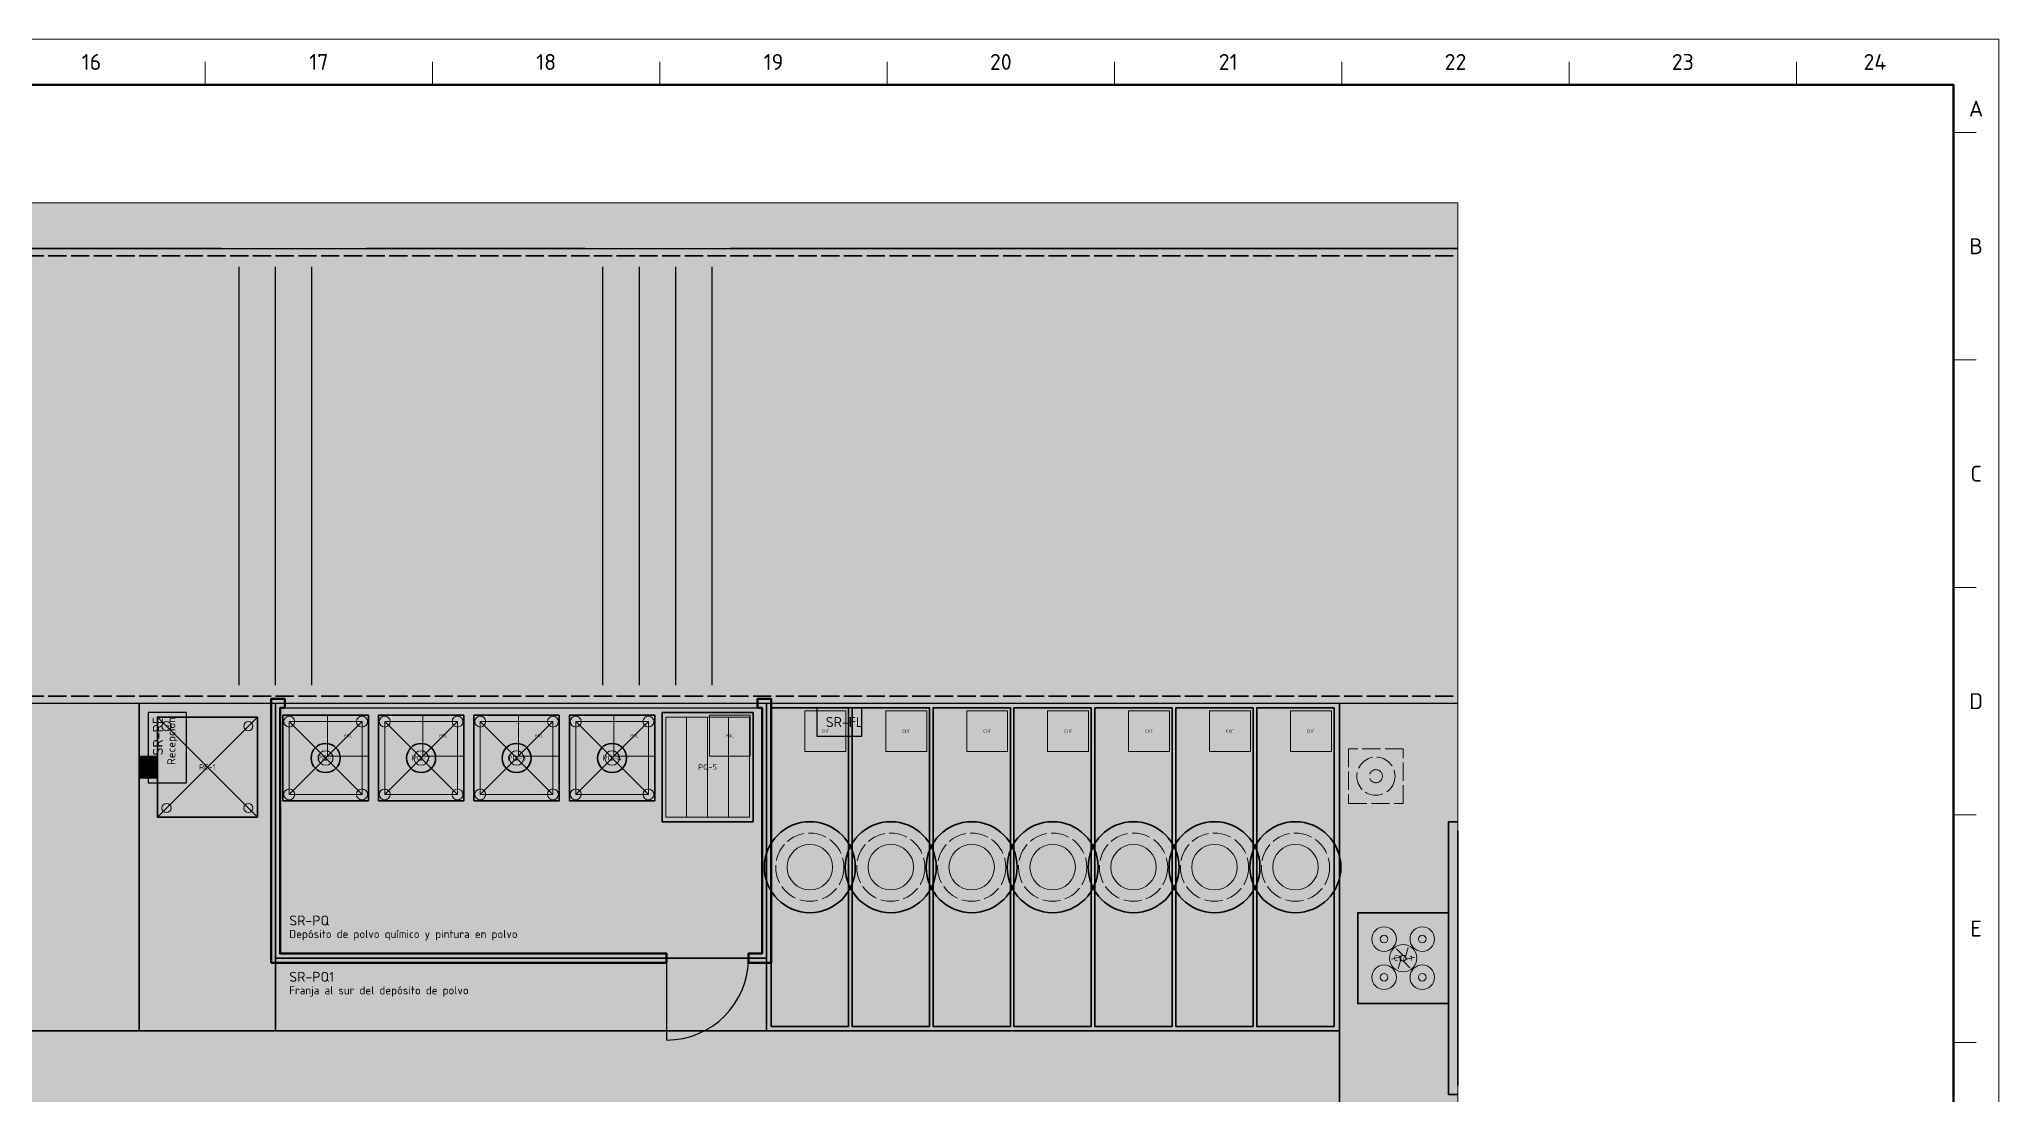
# Model space of a CAD drawing. Header units: millimetres. Extents: x 0 to 1189, y 0 to 841.
# Drawn here: x 758 to 1189, y 609 to 841 of the extents above; entities that cross this region are included whole.
import ezdxf
from ezdxf.enums import TextEntityAlignment as Align

# ---------------------------------------------------------------- set-up
doc = ezdxf.new("R2010")
doc.units = ezdxf.units.MM
doc.linetypes.add('IRAM-E-TRAZOS', pattern=[5, 4, -1])
for name, color, linetype, lineweight in [('06-TEXTO', 7, 'CONTINUOUS', 25), ('07-RECUADRO', 7, 'CONTINUOUS', 70), ('08-FINA', 5, 'CONTINUOUS', 18), ('A-ABERTURA', 7, 'CONTINUOUS', 25), ('A-COLUMNA', 7, 'CONTINUOUS', 50), ('A-EQUIPO-FINO', 8, 'CONTINUOUS', 13), ('A-EQUIPO-OCULTO', 8, 'IRAM-E-TRAZOS', 13), ('A-EQUIPO-RELLENO', 9, 'CONTINUOUS', 13), ('A-RELLENO', 9, 'CONTINUOUS', 13), ('A-SECTOR', 1, 'CONTINUOUS', 25), ('A-SECTOR-TXT', 1, 'CONTINUOUS', 25), ('A-SEGURIDAD', 1, 'IRAM-E-TRAZOS', 18), ('A-TABIQUE', 7, 'CONTINUOUS', 50), ('A-TEXTO', 7, 'CONTINUOUS', 18)]:
    doc.layers.add(name, color=color, linetype=linetype, lineweight=lineweight)
for name, color, linetype, lineweight, true_color in [('A-DEFENSA', 2, 'CONTINUOUS', 35, 0xe6b400), ('A-EQUIPO', 30, 'CONTINUOUS', 35, 0xe67800), ('A-PASILLO', 2, 'IRAM-E-TRAZOS', 35, 0xd7a500), ('A-SENDA', 2, 'CONTINUOUS', 25, 0xd7a500)]:
    doc.layers.add(name, color=color, linetype=linetype, lineweight=lineweight, true_color=true_color)
doc.styles.add('ISO3098', font='isocpeur.ttf')

msp = doc.modelspace()

# ---------------------------------------------------------------- hatches: boundary and pattern name
at = {"layer": 'A-COLUMNA', "true_color": 0x000000}
h = msp.add_hatch(color=7, dxfattribs=at)
h.dxf.hatch_style = 1
h.paths.add_polyline_path([(850, 791), (858, 791), (858, 799), (850, 799)])
h = msp.add_hatch(color=7, dxfattribs=at)
h.dxf.hatch_style = 1
h.paths.add_polyline_path([(1002, 791), (1010, 791), (1010, 799), (1002, 799)])
at = {"layer": 'A-EQUIPO-RELLENO', "true_color": 0xeeeeee}
h = msp.add_hatch(color=7, dxfattribs=at)
h.dxf.hatch_style = 1
h.paths.add_polyline_path([(806, 692), (784, 692), (784, 670), (806, 670)])
at = {"layer": 'A-EQUIPO-RELLENO', "true_color": 0xfaeec8}
h = msp.add_hatch(color=7, dxfattribs=at)
h.dxf.hatch_style = 1
h.paths.add_polyline_path([(830.4, 692.4), (811.6, 692.4), (811.6, 673.6), (830.4, 673.6)])
h = msp.add_hatch(color=7, dxfattribs=at)
h.dxf.hatch_style = 1
h.paths.add_polyline_path([(851.4, 692.4), (832.6, 692.4), (832.6, 673.6), (851.4, 673.6)])
h = msp.add_hatch(color=7, dxfattribs=at)
h.dxf.hatch_style = 1
h.paths.add_polyline_path([(872.4, 692.4), (853.6, 692.4), (853.6, 673.6), (872.4, 673.6)])
h = msp.add_hatch(color=7, dxfattribs=at)
h.dxf.hatch_style = 1
h.paths.add_polyline_path([(893.4, 692.4), (874.6, 692.4), (874.6, 673.6), (893.4, 673.6)])
at = {"layer": 'A-EQUIPO-RELLENO', "true_color": 0xeedec0}
h = msp.add_hatch(color=7, dxfattribs=at)
h.dxf.hatch_style = 1
h.paths.add_polyline_path([(914.2, 692), (895.8, 692), (895.8, 670), (914.2, 670)])
at = {"layer": 'A-EQUIPO-RELLENO', "true_color": 0xcdd0d4}
h = msp.add_hatch(color=7, dxfattribs=at)
h.dxf.hatch_style = 1
h.paths.add_polyline_path([(784, 683.4), (780, 683.4), (780, 678.6), (784, 678.6)])
at = {"layer": 'A-EQUIPO-RELLENO', "true_color": 0xd6ecd6}
h = msp.add_hatch(color=7, dxfattribs=at)
h.dxf.hatch_style = 1
h.paths.add_polyline_path([(1058, 685), (1046, 685), (1046, 673), (1058, 673)])
at = {"layer": 'A-EQUIPO-RELLENO', "true_color": 0xe1e6ec}
h = msp.add_hatch(color=7, dxfattribs=at)
h.dxf.hatch_style = 1
h.paths.add_polyline_path([(917.5, 659), (917.841, 656.412), (918.84, 654), (920.429, 651.929), (922.5, 650.34), (924.912, 649.341), (927.5, 649), (930.088, 649.341), (932.5, 650.34), (934.571, 651.929), (936.16, 654), (937.159, 656.412), (937.5, 659), (937.159, 661.588), (936.16, 664), (934.571, 666.071), (932.5, 667.66), (930.088, 668.659), (927.5, 669), (924.912, 668.659), (922.5, 667.66), (920.429, 666.071), (918.84, 664), (917.841, 661.588)])
h = msp.add_hatch(color=7, dxfattribs=at)
h.dxf.hatch_style = 1
h.paths.add_polyline_path([(935.3, 659), (935.641, 656.412), (936.64, 654), (938.229, 651.929), (940.3, 650.34), (942.712, 649.341), (945.3, 649), (947.888, 649.341), (950.3, 650.34), (952.371, 651.929), (953.96, 654), (954.959, 656.412), (955.3, 659), (954.959, 661.588), (953.96, 664), (952.371, 666.071), (950.3, 667.66), (947.888, 668.659), (945.3, 669), (942.712, 668.659), (940.3, 667.66), (938.229, 666.071), (936.64, 664), (935.641, 661.588)])
h = msp.add_hatch(color=7, dxfattribs=at)
h.dxf.hatch_style = 1
h.paths.add_polyline_path([(953.1, 659), (953.441, 656.412), (954.44, 654), (956.029, 651.929), (958.1, 650.34), (960.512, 649.341), (963.1, 649), (965.688, 649.341), (968.1, 650.34), (970.171, 651.929), (971.76, 654), (972.759, 656.412), (973.1, 659), (972.759, 661.588), (971.76, 664), (970.171, 666.071), (968.1, 667.66), (965.688, 668.659), (963.1, 669), (960.512, 668.659), (958.1, 667.66), (956.029, 666.071), (954.44, 664), (953.441, 661.588)])
h = msp.add_hatch(color=7, dxfattribs=at)
h.dxf.hatch_style = 1
h.paths.add_polyline_path([(970.9, 659), (971.241, 656.412), (972.24, 654), (973.829, 651.929), (975.9, 650.34), (978.312, 649.341), (980.9, 649), (983.488, 649.341), (985.9, 650.34), (987.971, 651.929), (989.56, 654), (990.559, 656.412), (990.9, 659), (990.559, 661.588), (989.56, 664), (987.971, 666.071), (985.9, 667.66), (983.488, 668.659), (980.9, 669), (978.312, 668.659), (975.9, 667.66), (973.829, 666.071), (972.24, 664), (971.241, 661.588)])
h = msp.add_hatch(color=7, dxfattribs=at)
h.dxf.hatch_style = 1
h.paths.add_polyline_path([(988.7, 659), (989.041, 656.412), (990.04, 654), (991.629, 651.929), (993.7, 650.34), (996.112, 649.341), (998.7, 649), (1001.288, 649.341), (1003.7, 650.34), (1005.771, 651.929), (1007.36, 654), (1008.359, 656.412), (1008.7, 659), (1008.359, 661.588), (1007.36, 664), (1005.771, 666.071), (1003.7, 667.66), (1001.288, 668.659), (998.7, 669), (996.112, 668.659), (993.7, 667.66), (991.629, 666.071), (990.04, 664), (989.041, 661.588)])
h = msp.add_hatch(color=7, dxfattribs=at)
h.dxf.hatch_style = 1
h.paths.add_polyline_path([(1006.5, 659), (1006.841, 656.412), (1007.84, 654), (1009.429, 651.929), (1011.5, 650.34), (1013.912, 649.341), (1016.5, 649), (1019.088, 649.341), (1021.5, 650.34), (1023.571, 651.929), (1025.16, 654), (1026.159, 656.412), (1026.5, 659), (1026.159, 661.588), (1025.16, 664), (1023.571, 666.071), (1021.5, 667.66), (1019.088, 668.659), (1016.5, 669), (1013.912, 668.659), (1011.5, 667.66), (1009.429, 666.071), (1007.84, 664), (1006.841, 661.588)])
h = msp.add_hatch(color=7, dxfattribs=at)
h.dxf.hatch_style = 1
h.paths.add_polyline_path([(1024.3, 659), (1024.641, 656.412), (1025.64, 654), (1027.229, 651.929), (1029.3, 650.34), (1031.712, 649.341), (1034.3, 649), (1036.888, 649.341), (1039.3, 650.34), (1041.371, 651.929), (1042.96, 654), (1043.959, 656.412), (1044.3, 659), (1043.959, 661.588), (1042.96, 664), (1041.371, 666.071), (1039.3, 667.66), (1036.888, 668.659), (1034.3, 669), (1031.712, 668.659), (1029.3, 667.66), (1027.229, 666.071), (1025.64, 664), (1024.641, 661.588)])
at = {"layer": 'A-EQUIPO-RELLENO', "true_color": 0xf6f6fc}
h = msp.add_hatch(color=7, dxfattribs=at)
h.dxf.hatch_style = 1
h.paths.add_polyline_path([(1068, 609), (1068, 669), (1070, 669), (1070, 609)])
at = {"layer": 'A-EQUIPO-RELLENO', "true_color": 0xe6e6dc}
h = msp.add_hatch(color=7, dxfattribs=at)
h.dxf.hatch_style = 1
h.paths.add_polyline_path([(1068, 629), (1068, 649), (1048, 649), (1048, 629)])
at = {"layer": 'A-RELLENO', "true_color": 0xfff4b4}
h = msp.add_hatch(color=7, dxfattribs=at)
h.dxf.hatch_style = 1
h.paths.add_polyline_path([(550, 795), (550, 805), (1070, 805), (1070, 795)])
at = {"layer": 'A-RELLENO', "true_color": 0xe2e2e2}
h = msp.add_hatch(color=7, dxfattribs=at)
h.dxf.hatch_style = 1
h.paths.add_polyline_path([(550, 695), (550, 795), (1070, 795), (1070, 695)])
at = {"layer": 'A-RELLENO', "true_color": 0xfff4b4}
h = msp.add_hatch(color=7, dxfattribs=at)
h.dxf.hatch_style = 1
h.paths.add_polyline_path([(750, 623), (780, 623), (780, 695), (750, 695)])
at = {"layer": 'A-RELLENO', "true_color": 0xcde1f5}
h = msp.add_hatch(color=7, dxfattribs=at)
h.dxf.hatch_style = 1
h.paths.add_polyline_path([(780, 623), (810, 623), (810, 695), (780, 695)])
h = msp.add_hatch(color=7, dxfattribs=at)
h.dxf.hatch_style = 1
h.paths.add_polyline_path([(810, 639), (918, 639), (918, 695), (810, 695)])
h = msp.add_hatch(color=7, dxfattribs=at)
h.dxf.hatch_style = 1
h.paths.add_polyline_path([(918, 623), (1044, 623), (1044, 695), (918, 695)])
at = {"layer": 'A-RELLENO', "true_color": 0xf8d9c0}
h = msp.add_hatch(color=7, dxfattribs=at)
h.dxf.hatch_style = 1
h.paths.add_polyline_path([(1044, 584), (1044, 695), (1070, 695), (1070, 584)])
at = {"layer": 'A-RELLENO', "true_color": 0xe7787a}
h = msp.add_hatch(color=7, dxfattribs=at)
h.dxf.hatch_style = 1
h.paths.add_polyline_path([(821.4, 683.4), (830.4, 683.4), (830.4, 692.4), (821.4, 692.4)])
h = msp.add_hatch(color=7, dxfattribs=at)
h.dxf.hatch_style = 1
h.paths.add_polyline_path([(842.4, 683.4), (851.4, 683.4), (851.4, 692.4), (842.4, 692.4)])
h = msp.add_hatch(color=7, dxfattribs=at)
h.dxf.hatch_style = 1
h.paths.add_polyline_path([(863.4, 683.4), (872.4, 683.4), (872.4, 692.4), (863.4, 692.4)])
h = msp.add_hatch(color=7, dxfattribs=at)
h.dxf.hatch_style = 1
h.paths.add_polyline_path([(884.4, 683.4), (893.4, 683.4), (893.4, 692.4), (884.4, 692.4)])
h = msp.add_hatch(color=7, dxfattribs=at)
h.dxf.hatch_style = 1
h.paths.add_polyline_path([(905.4, 683.4), (914.4, 683.4), (914.4, 692.4), (905.4, 692.4)])
at = {"layer": 'A-RELLENO', "true_color": 0xaf907f}
h = msp.add_hatch(color=7, dxfattribs=at)
h.dxf.hatch_style = 1
h.paths.add_polyline_path([(926.4, 684.4), (935.4, 684.4), (935.4, 693.4), (926.4, 693.4)])
h = msp.add_hatch(color=7, dxfattribs=at)
h.dxf.hatch_style = 1
h.paths.add_polyline_path([(944.2, 684.4), (953.2, 684.4), (953.2, 693.4), (944.2, 693.4)])
h = msp.add_hatch(color=7, dxfattribs=at)
h.dxf.hatch_style = 1
h.paths.add_polyline_path([(962, 684.4), (971, 684.4), (971, 693.4), (962, 693.4)])
h = msp.add_hatch(color=7, dxfattribs=at)
h.dxf.hatch_style = 1
h.paths.add_polyline_path([(979.8, 684.4), (988.8, 684.4), (988.8, 693.4), (979.8, 693.4)])
h = msp.add_hatch(color=7, dxfattribs=at)
h.dxf.hatch_style = 1
h.paths.add_polyline_path([(997.6, 684.4), (1006.6, 684.4), (1006.6, 693.4), (997.6, 693.4)])
h = msp.add_hatch(color=7, dxfattribs=at)
h.dxf.hatch_style = 1
h.paths.add_polyline_path([(1015.4, 684.4), (1024.4, 684.4), (1024.4, 693.4), (1015.4, 693.4)])
h = msp.add_hatch(color=7, dxfattribs=at)
h.dxf.hatch_style = 1
h.paths.add_polyline_path([(1033.2, 684.4), (1042.2, 684.4), (1042.2, 693.4), (1033.2, 693.4)])
at = {"layer": 'A-RELLENO', "true_color": 0xcde1f5}
h = msp.add_hatch(color=7, dxfattribs=at)
h.dxf.hatch_style = 1
h.paths.add_polyline_path([(810, 623), (918, 623), (918, 639), (810, 639)])
at = {"layer": 'A-RELLENO', "true_color": 0xfff4b4}
h = msp.add_hatch(color=7, dxfattribs=at)
h.dxf.hatch_style = 1
h.paths.add_polyline_path([(550, 593), (1044, 593), (1044, 623), (550, 623)])
at = {"layer": 'A-SECTOR-TXT', "true_color": 0xffffff}
h = msp.add_hatch(color=7, dxfattribs=at)
h.dxf.hatch_style = 1
h.paths.add_polyline_path([(929, 687.81), (938.93, 687.81), (938.93, 694), (929, 694)])
h = msp.add_hatch(color=7, dxfattribs=at)
h.dxf.hatch_style = 1
h.paths.add_polyline_path([(790.38, 677.526), (790.38, 693), (782, 693), (782, 677.526)])
at = {"layer": 'A-TABIQUE', "true_color": 0x6e6e6e}
h = msp.add_hatch(color=7, dxfattribs=at)
h.dxf.hatch_style = 1
h.paths.add_polyline_path([(809, 638), (809, 696), (812, 696), (812, 694), (811, 694), (811, 640), (896, 640), (896, 638)])
h = msp.add_hatch(color=7, dxfattribs=at)
h.dxf.hatch_style = 1
h.paths.add_polyline_path([(914, 638), (914, 640), (917, 640), (917, 694), (916, 694), (916, 696), (919, 696), (919, 638)])

# ---------------------------------------------------------------- linework, layer by layer
at = {"layer": '07-RECUADRO'}
msp.add_lwpolyline([(25, 10), (1179, 10), (1179, 831), (25, 831)], close=True, dxfattribs=at)
at = {"layer": '08-FINA'}
for p, q in [((794.5, 831), (794.5, 836)), ((844.5, 831), (844.5, 836)), ((894.5, 831), (894.5, 836)), ((944.5, 831), (944.5, 836)), ((994.5, 831), (994.5, 836)), ((1044.5, 831), (1044.5, 836)), ((1094.5, 831), (1094.5, 836)), ((1144.5, 831), (1144.5, 836)), ((1179, 820.5), (1184, 820.5)), ((1179, 770.5), (1184, 770.5)), ((1179, 720.5), (1184, 720.5)), ((1179, 670.5), (1184, 670.5)), ((1179, 620.5), (1184, 620.5))]:
    msp.add_line(p, q, dxfattribs=at)
msp.add_lwpolyline([(0, 0), (1189, 0), (1189, 841), (0, 841)], close=True, dxfattribs=at)
at = {"layer": 'A-ABERTURA'}
for p, q in [((812, 694), (916, 694)), ((896, 639), (896, 621))]:
    msp.add_line(p, q, dxfattribs=at)
msp.add_arc((896, 639), 18, 270, 360, dxfattribs=at)
at = {"layer": 'A-DEFENSA'}
for p, q in [((642, 795), (798, 795)), ((830, 795), (878, 795)), ((910, 795), (1070, 795))]:
    msp.add_line(p, q, dxfattribs=at)
at = {"layer": 'A-EQUIPO'}
for points in [[(936, 694), (919, 694), (919, 624), (936, 624)], [(953.8, 694), (936.8, 694), (936.8, 624), (953.8, 624)], [(971.6, 694), (954.6, 694), (954.6, 624), (971.6, 624)], [(989.4, 694), (972.4, 694), (972.4, 624), (989.4, 624)], [(1007.2, 694), (990.2, 694), (990.2, 624), (1007.2, 624)], [(1025, 694), (1008, 694), (1008, 624), (1025, 624)], [(1042.8, 694), (1025.8, 694), (1025.8, 624), (1042.8, 624)], [(806, 692), (784, 692), (784, 670), (806, 670)], [(830.4, 692.4), (811.6, 692.4), (811.6, 673.6), (830.4, 673.6)], [(851.4, 692.4), (832.6, 692.4), (832.6, 673.6), (851.4, 673.6)], [(872.4, 692.4), (853.6, 692.4), (853.6, 673.6), (872.4, 673.6)], [(893.4, 692.4), (874.6, 692.4), (874.6, 673.6), (893.4, 673.6)], [(915, 693), (895, 693), (895, 669), (915, 669)], [(1068, 629), (1068, 649), (1048, 649), (1048, 629)]]:
    msp.add_lwpolyline(points, close=True, dxfattribs=at)
for points in [[(1070, 669), (1068, 669), (1068, 609), (1070, 609)], [(1070, 667), (1070, 611)]]:
    msp.add_lwpolyline(points, dxfattribs=at)
for centre, radius in [((821, 683), 3.2), ((842, 683), 3.2), ((863, 683), 3.2), ((884, 683), 3.2), ((927.5, 659), 10), ((945.3, 659), 10), ((963.1, 659), 10), ((980.9, 659), 10), ((998.7, 659), 10), ((1016.5, 659), 10), ((1034.3, 659), 10)]:
    msp.add_circle(centre, radius, dxfattribs=at)
at = {"layer": 'A-EQUIPO-FINO'}
for p, q in [((806, 692), (784, 670)), ((806, 670), (784, 692)), ((829, 691), (813, 675)), ((829, 675), (813, 691)), ((850, 691), (834, 675)), ((850, 675), (834, 691)), ((871, 691), (855, 675)), ((871, 675), (855, 691)), ((892, 691), (876, 675)), ((892, 675), (876, 691)), ((900.4, 692), (900.4, 670)), ((905, 692), (905, 670)), ((909.6, 692), (909.6, 670))]:
    msp.add_line(p, q, dxfattribs=at)
for points in [[(829, 691), (813, 691), (813, 675), (829, 675)], [(821.4, 683.4), (830.4, 683.4), (830.4, 692.4), (821.4, 692.4)], [(850, 691), (834, 691), (834, 675), (850, 675)], [(842.4, 683.4), (851.4, 683.4), (851.4, 692.4), (842.4, 692.4)], [(871, 691), (855, 691), (855, 675), (871, 675)], [(863.4, 683.4), (872.4, 683.4), (872.4, 692.4), (863.4, 692.4)], [(892, 691), (876, 691), (876, 675), (892, 675)], [(884.4, 683.4), (893.4, 683.4), (893.4, 692.4), (884.4, 692.4)], [(914.2, 692), (895.8, 692), (895.8, 670), (914.2, 670)], [(905.4, 683.4), (914.4, 683.4), (914.4, 692.4), (905.4, 692.4)], [(926.4, 684.4), (935.4, 684.4), (935.4, 693.4), (926.4, 693.4)], [(944.2, 684.4), (953.2, 684.4), (953.2, 693.4), (944.2, 693.4)], [(962, 684.4), (971, 684.4), (971, 693.4), (962, 693.4)], [(979.8, 684.4), (988.8, 684.4), (988.8, 693.4), (979.8, 693.4)], [(997.6, 684.4), (1006.6, 684.4), (1006.6, 693.4), (997.6, 693.4)], [(1015.4, 684.4), (1024.4, 684.4), (1024.4, 693.4), (1015.4, 693.4)], [(1033.2, 684.4), (1042.2, 684.4), (1042.2, 693.4), (1033.2, 693.4)], [(784, 683.4), (780, 683.4), (780, 678.6), (784, 678.6)]]:
    msp.add_lwpolyline(points, close=True, dxfattribs=at)
for points in [[(1057.48, 639.3), (1055.46, 638.778)], [(1058, 639.6), (1056.537, 641.089)], [(1057.48, 638.7), (1056.922, 636.689)], [(1058, 638.4), (1059.463, 636.911)], [(1058.52, 639.3), (1059.078, 641.311)], [(1058.52, 638.7), (1060.54, 639.222)]]:
    msp.add_lwpolyline(points, dxfattribs=at)
for centre, radius in [((786, 690), 1), ((804, 690), 1), ((813, 691), 1.2), ((829, 691), 1.2), ((834, 691), 1.2), ((850, 691), 1.2), ((855, 691), 1.2), ((871, 691), 1.2), ((876, 691), 1.2), ((892, 691), 1.2), ((821, 683), 1.6), ((842, 683), 1.6), ((863, 683), 1.6), ((884, 683), 1.6), ((786, 672), 1), ((804, 672), 1), ((813, 675), 1.2), ((829, 675), 1.2), ((834, 675), 1.2), ((850, 675), 1.2), ((855, 675), 1.2), ((871, 675), 1.2), ((876, 675), 1.2), ((892, 675), 1.2), ((927.5, 659), 5), ((945.3, 659), 5), ((963.1, 659), 5), ((980.9, 659), 5), ((998.7, 659), 5), ((1016.5, 659), 5), ((1034.3, 659), 5), ((1053.8, 643.2), 2.7), ((1053.8, 643.2), 0.84), ((1062.2, 643.2), 2.7), ((1062.2, 643.2), 0.84), ((1058, 639), 3), ((1058, 639), 0.6), ((1053.8, 634.8), 2.7), ((1053.8, 634.8), 0.84), ((1062.2, 634.8), 2.7), ((1062.2, 634.8), 0.84)]:
    msp.add_circle(centre, radius, dxfattribs=at)
at = {"layer": 'A-EQUIPO-OCULTO'}
for centre in [(927.5, 659), (945.3, 659), (963.1, 659), (980.9, 659), (998.7, 659), (1016.5, 659), (1034.3, 659)]:
    msp.add_circle(centre, 7.5, dxfattribs=at)
at = {"layer": 'A-PASILLO'}
for p, q in [((550, 793.4), (1070, 793.4)), ((550, 696.6), (1070, 696.6))]:
    msp.add_line(p, q, dxfattribs=at)
at = {"layer": 'A-SECTOR'}
for points in [[(780, 623), (810, 623), (810, 695), (780, 695)], [(810, 639), (918, 639), (918, 695), (810, 695)], [(918, 623), (1044, 623), (1044, 695), (918, 695)], [(810, 623), (918, 623), (918, 639), (810, 639)]]:
    msp.add_lwpolyline(points, close=True, dxfattribs=at)
msp.add_lwpolyline([(1070, 695), (1044, 695), (1044, 584)], dxfattribs=at)
at = {"layer": 'A-SECTOR-TXT'}
for points in [[(929, 687.81), (938.93, 687.81), (938.93, 694), (929, 694)], [(790.38, 677.526), (790.38, 693), (782, 693), (782, 677.526)]]:
    msp.add_lwpolyline(points, close=True, dxfattribs=at)
at = {"layer": 'A-SEGURIDAD'}
msp.add_lwpolyline([(1058, 685), (1046, 685), (1046, 673), (1058, 673)], close=True, dxfattribs=at)
for radius in [4.2, 1.44]:
    msp.add_circle((1052, 679), radius, dxfattribs=at)
at = {"layer": 'A-SENDA'}
for p, q in [((802, 699), (802, 791)), ((810, 699), (810, 791)), ((818, 699), (818, 791)), ((882, 699), (882, 791)), ((890, 699), (890, 791)), ((898, 699), (898, 791)), ((906, 699), (906, 791))]:
    msp.add_line(p, q, dxfattribs=at)
msp.add_lwpolyline([(550, 795), (1070, 795)], dxfattribs=at)
for points in [[(750, 623), (780, 623), (780, 695), (750, 695)], [(550, 593), (1044, 593), (1044, 623), (550, 623)]]:
    msp.add_lwpolyline(points, close=True, dxfattribs=at)
at = {"layer": 'A-TABIQUE'}
for points in [[(809, 638), (809, 696), (812, 696), (812, 694), (811, 694), (811, 640), (896, 640), (896, 638)], [(914, 638), (914, 640), (917, 640), (917, 694), (916, 694), (916, 696), (919, 696), (919, 638)]]:
    msp.add_lwpolyline(points, close=True, dxfattribs=at)
at = {"layer": 'A-TEXTO'}
msp.add_lwpolyline([(420, 405), (1070, 405), (1070, 805), (420, 805)], close=True, dxfattribs=at)

# ---------------------------------------------------------------- texts
at = {"layer": '06-TEXTO', "style": 'ISO3098'}
for s, p in [('16', (769.5, 836)), ('17', (819.5, 836)), ('18', (869.5, 836)), ('19', (919.5, 836)), ('20', (969.5, 836)), ('21', (1019.5, 836)), ('22', (1069.5, 836)), ('23', (1119.5, 836)), ('24', (1161.75, 836)), ('A', (1184, 825.75)), ('B', (1184, 795.5)), ('C', (1184, 745.5)), ('D', (1184, 695.5)), ('E', (1184, 645.5))]:
    msp.add_text(s, height=3.5, dxfattribs=at).set_placement(p, align=Align.MIDDLE_CENTER)
at = {"layer": 'A-SECTOR-TXT', "style": 'ISO3098'}
for s, height, p in [('SR-RE', 2.2, (783, 692)), ('Recepción', 1.76, (786.19, 692))]:
    msp.add_text(s, height=height, rotation=90, dxfattribs=at).set_placement(p, align=Align.TOP_RIGHT)
for s, height, p in [('SR-FL', 2.2, (931, 692)), ('SR-PQ', 2.2, (813, 648.38)), ('Depósito de polvo químico y pintura en polvo', 1.76, (813, 645.19)), ('SR-PQ1', 2.2, (813, 636)), ('Franja al sur del depósito de polvo', 1.76, (813, 632.81))]:
    msp.add_text(s, height=height, dxfattribs=at).set_placement(p, align=Align.TOP_LEFT)
at = {"layer": 'A-TEXTO', "style": 'ISO3098'}
for s, height, p in [('POL', 0.66, (825.9, 687.9)), ('POL', 0.66, (846.9, 687.9)), ('POL', 0.66, (867.9, 687.9)), ('POL', 0.66, (888.9, 687.9)), ('POL', 0.66, (909.9, 687.9)), ('CHF', 0.66, (930.9, 688.9)), ('CHF', 0.66, (948.7, 688.9)), ('CHF', 0.66, (966.5, 688.9)), ('CHF', 0.66, (984.3, 688.9)), ('CHF', 0.66, (1002.1, 688.9)), ('CHF', 0.66, (1019.9, 688.9)), ('CHF', 0.66, (1037.7, 688.9)), ('RE-1', 1.2, (795, 681)), ('PQ-1', 1.2, (821, 683)), ('PQ-2', 1.2, (842, 683)), ('PQ-3', 1.2, (863, 683)), ('PQ-4', 1.2, (884, 683)), ('PQ-5', 1.2, (905, 681)), ('C17-1', 1.2, (1058, 639))]:
    msp.add_text(s, height=height, dxfattribs=at).set_placement(p, align=Align.MIDDLE_CENTER)

doc.saveas('drawing.dxf')
